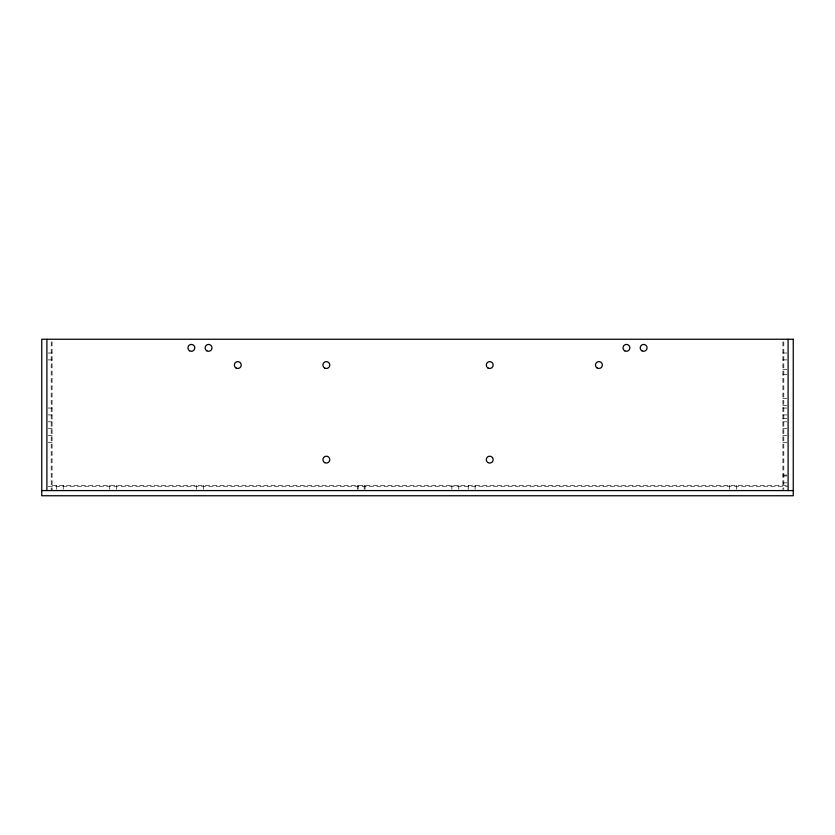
<?xml version="1.0" encoding="UTF-8"?>
<svg xmlns="http://www.w3.org/2000/svg" width="835" height="835" viewBox="0 0 835 835"><rect width="100%" height="100%" fill="white"/><g stroke="black" fill="none" stroke-linecap="round" stroke-linejoin="round"><path stroke-width="0.63" stroke-dasharray="4.17 3.13" d="M48.2 353.017L52.073 353.017M782.927 353.017L786.8 353.017M48.2 359.895L52.073 359.895M782.927 359.895L786.8 359.895M782.927 369.352L786.8 369.352M782.927 374.508L786.8 374.508M782.927 398.587L786.8 398.587M782.927 405.466L786.8 405.466M48.2 408.044L52.073 408.044M782.927 408.044L786.8 408.044M48.2 414.922L52.073 414.922M782.927 414.922L786.8 414.922M782.927 418.356L786.8 418.356M48.2 421.8L52.073 421.8M782.927 421.8L786.8 421.8M48.2 428.679L52.073 428.679M782.927 428.679L786.8 428.679M48.2 435.557L52.073 435.557M782.927 435.557L786.8 435.557M48.2 442.435L52.073 442.435M782.927 442.435L786.8 442.435M782.927 475.105L786.8 475.105M782.927 475.971L786.8 475.971M782.927 482.849L786.8 482.849M52.073 485.427L786.8 485.427M48.211 486.283L788.094 486.283M783.794 341.859L783.794 489.279M782.927 341.859L782.927 490.583M736.501 485.427L736.501 489.3M729.623 485.427L729.623 489.3M475.105 485.427L475.105 489.3M468.226 485.427L468.226 489.3M458.77 485.427L458.77 489.3M451.892 485.427L451.892 489.3M365.052 485.427L365.052 489.3M364.185 485.427L364.185 489.3M358.173 485.427L358.173 489.3M357.307 485.427L357.307 489.3M203.396 485.427L203.396 489.3M196.517 485.427L196.517 489.3M116.556 485.427L116.556 489.3M109.677 485.427L109.677 489.3M63.241 485.427L63.241 489.3M56.362 485.427L56.362 489.3M52.073 341.859L52.073 490.583M51.206 341.859L51.206 490.583"/><path stroke-width="1.25" d="M41.75 490.583L793.25 490.583M788.094 339.25L788.094 490.583M46.906 339.25L46.906 490.583M793.25 339.25L41.75 339.25L41.75 495.75L793.25 495.75L793.25 339.25M641.917 350.836A3.444 3.444 0 0 0 647.073 347.851A3.444 3.444 0 0 0 641.917 344.876A3.444 3.444 0 0 0 641.917 350.836M624.726 350.836A3.444 3.444 0 0 0 629.882 347.851A3.444 3.444 0 0 0 624.726 344.876A3.444 3.444 0 0 0 624.726 350.836M206.84 350.836A3.444 3.444 0 0 0 211.996 347.851A3.444 3.444 0 0 0 206.84 344.876A3.444 3.444 0 0 0 206.84 350.836M189.639 350.836A3.444 3.444 0 0 0 194.805 347.851A3.444 3.444 0 0 0 189.639 344.876A3.444 3.444 0 0 0 189.639 350.836M324.638 368.026A3.444 3.444 0 0 0 329.794 365.052A3.444 3.444 0 0 0 324.638 362.066A3.444 3.444 0 0 0 324.638 368.026M324.638 462.611A3.444 3.444 0 0 0 329.794 459.636A3.444 3.444 0 0 0 324.638 456.651A3.444 3.444 0 0 0 324.638 462.611M488.005 462.611A3.444 3.444 0 0 0 493.161 459.636A3.444 3.444 0 0 0 488.005 456.651A3.444 3.444 0 0 0 488.005 462.611M488.005 368.026A3.444 3.444 0 0 0 493.161 365.052A3.444 3.444 0 0 0 488.005 362.066A3.444 3.444 0 0 0 488.005 368.026M236.075 368.026A3.444 3.444 0 0 0 241.231 365.052A3.444 3.444 0 0 0 236.075 362.066A3.444 3.444 0 0 0 236.075 368.026M597.202 368.026A3.444 3.444 0 0 0 602.369 365.052A3.444 3.444 0 0 0 597.202 362.066A3.444 3.444 0 0 0 597.202 368.026"/></g></svg>
